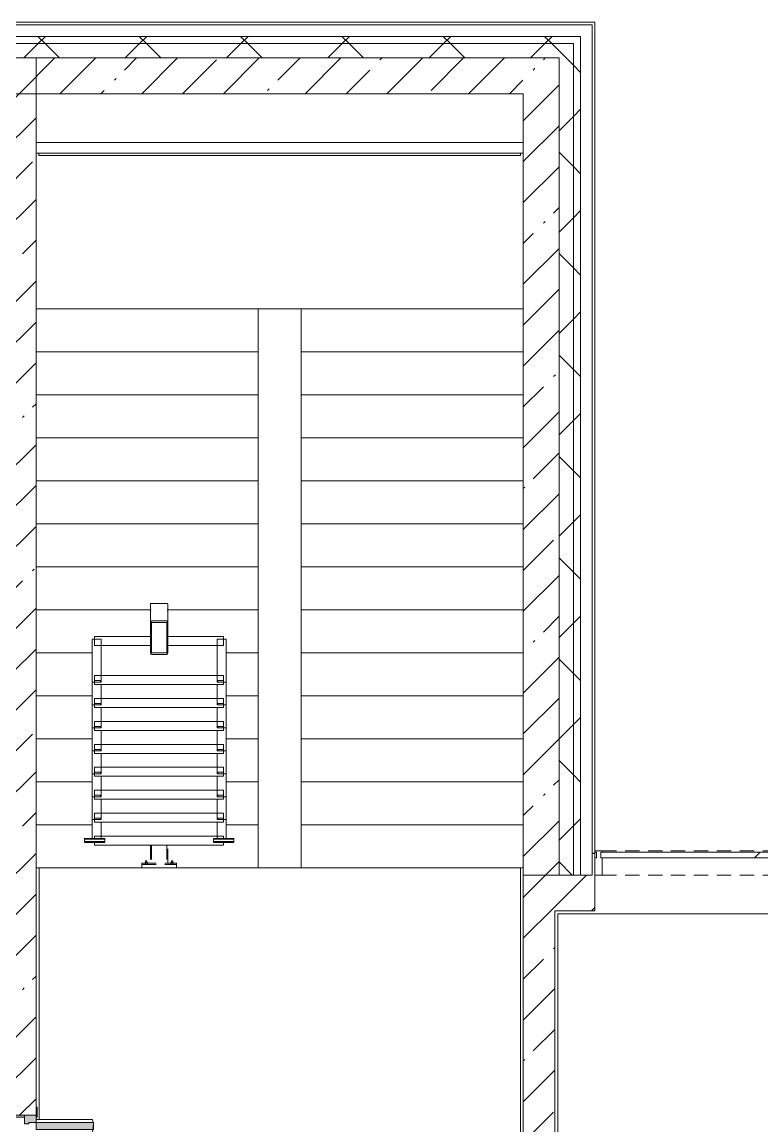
# Model space of a CAD drawing. Header units: millimetres. Extents: x -5507 to 191320, y -8553 to 29000.
# Drawn here: x 151653 to 156815, y 19650 to 27350 of the extents above; entities that cross this region are included whole.
import ezdxf

# ---------------------------------------------------------------- set-up
doc = ezdxf.new("R2010")
doc.units = ezdxf.units.MM
doc.linetypes.add('200_ШТРИХ__ш1_п0_6_', pattern=[160, 100, -60])
for name, color, linetype, lineweight in [('A-DETL-MBND', 7, '200_ШТРИХ__ш1_п0_6_', 9), ('A-GENM-1', 7, 'Continuous', 5), ('A-GLAZ-2', 7, 'Continuous', 5), ('A-GLAZ-CWMG-1', 7, 'Continuous', 5), ('A-WALL', 7, 'Continuous', 9), ('A-WALL-4', 7, 'Continuous', 5), ('I-WALL-2', 7, 'Continuous', 5), ('S-STRS', 7, 'Continuous', 5)]:
    doc.layers.add(name, color=color, linetype=linetype, lineweight=lineweight)
for name, color, linetype, lineweight, true_color in [('A-DOOR-1', 7, 'Continuous', 5, 0xaaaaaa), ('A-DOOR-2', 7, 'Continuous', 5, 0xe2e2e2), ('A-DOOR-FRAM-1', 7, 'Continuous', 5, 0xe2e2e2), ('A-DOOR-FRAM-2', 7, 'Continuous', 5, 0xaaaaaa), ('A-FLOR-2', 7, 'Continuous', 5, 0xaaaaaa)]:
    doc.layers.add(name, color=color, linetype=linetype, lineweight=lineweight, true_color=true_color)
pattern_1 = [(45, (62340, 0), (-353.5534, 353.5534), []), (135, (62340, 0), (-353.5534, -353.5534), [])]
pattern_2 = [(45, (62340, 0), (-285.1231, 285.1231), []), (45, (62625.1, 0), (-285.1231, 285.1231), [504.031, -100.806, 16.764, -84.042])]

# ---------------------------------------------------------------- blocks, each defined once
blk = doc.blocks.new('110_Дверь_СКБ_2Ст - Д-1_л_Лестничная клетка EIS60 2-32359692-3_5_1_птичка')
at = {"layer": 'A-DOOR-2'}
for points in [[(662.5, 125), (662.5, 1025), (612.5, 1025), (612.5, 125)], [(-587.5, 525), (-637.5, 525), (-637.5, 125), (-587.5, 125)], [(712.5, -125), (712.5, 45), (697.5, 45), (697.5, -125)]]:
    blk.add_hatch(color=256, dxfattribs=at).paths.add_polyline_path(points)
h = blk.add_hatch(color=256, dxfattribs=at)
h.paths.add_polyline_path([(712.5, 125), (662.5, 125), (662.5, 75), (652.5, 75), (652.5, 45), (712.5, 45)])
h.paths.add_polyline_path([(-627.5, 45), (-627.5, 75), (-637.5, 75), (-637.5, 125), (-687.5, 125), (-687.5, 45)])
at = {"layer": 'A-DOOR-FRAM-1'}
for points in [[(-672.5, 125), (-672.5, 133), (-742.5, 133), (-742.5, 125)], [(767.5, 125), (767.5, 133), (697.5, 133), (697.5, 125)], [(-672.5, -125), (-672.5, 45), (-687.5, 45), (-687.5, -125)], [(-672.5, -133), (-672.5, -125), (-742.5, -125), (-742.5, -133)], [(767.5, -133), (767.5, -125), (697.5, -125), (697.5, -133)]]:
    blk.add_hatch(color=256, dxfattribs=at).paths.add_polyline_path(points)
at = {"layer": 'A-DOOR-1'}
for p, q in [((662.5, 1025), (612.5, 1025)), ((612.5, 1025), (612.5, 125)), ((662.5, 125), (662.5, 1025)), ((-637.5, 525), (-637.5, 125)), ((-587.5, 525), (-637.5, 525)), ((-587.5, 125), (-587.5, 525)), ((-637.5, 125), (-587.5, 125)), ((612.5, 125), (662.5, 125))]:
    blk.add_line(p, q, dxfattribs=at)
for centre, radius, start, end in [((662.5, 125), 900, 90, 180), ((-637.5, 125), 400, 360, 90)]:
    blk.add_arc(centre, radius, start, end, dxfattribs=at)
at = {"layer": 'A-DOOR-FRAM-2'}
for p, q in [((-672.5, 133), (-742.5, 133)), ((-742.5, 133), (-742.5, 125)), ((-742.5, 125), (-672.5, 125)), ((-637.5, 125), (-687.5, 125)), ((-687.5, 125), (-687.5, 45)), ((-672.5, 125), (-672.5, 133)), ((-637.5, 75), (-637.5, 125)), ((662.5, 125), (662.5, 75)), ((712.5, 125), (662.5, 125)), ((767.5, 133), (697.5, 133)), ((697.5, 133), (697.5, 125)), ((697.5, 125), (767.5, 125)), ((712.5, 45), (712.5, 125)), ((767.5, 125), (767.5, 133)), ((-687.5, 45), (-627.5, 45)), ((-672.5, 45), (-687.5, 45)), ((-687.5, 45), (-687.5, -125)), ((-672.5, -125), (-672.5, 45)), ((-627.5, 75), (-637.5, 75)), ((-627.5, 45), (-627.5, 75)), ((662.5, 75), (652.5, 75)), ((652.5, 75), (652.5, 45)), ((652.5, 45), (712.5, 45)), ((712.5, 45), (697.5, 45)), ((697.5, 45), (697.5, -125)), ((712.5, -125), (712.5, 45)), ((-672.5, -125), (-742.5, -125)), ((-742.5, -125), (-742.5, -133)), ((-742.5, -133), (-672.5, -133)), ((-687.5, -125), (-672.5, -125)), ((-672.5, -133), (-672.5, -125)), ((697.5, -125), (712.5, -125)), ((767.5, -125), (697.5, -125)), ((697.5, -125), (697.5, -133)), ((697.5, -133), (767.5, -133)), ((767.5, -133), (767.5, -125))]:
    blk.add_line(p, q, dxfattribs=at)
blk = doc.blocks.new('PNS_Панель прямоугольная - Нр_Стекло - 40мм-22855911-3_5_1_птичка')
at = {"layer": 'A-GLAZ-2'}
h = blk.add_hatch(dxfattribs=at)
h.set_pattern_fill('FP_130', color=256, style=0, pattern_type=2)
h.set_pattern_definition([(45, (-94620, -21060), (-1414.214, 1414.214), [1000, -3000]), (45, (-95620, -21560), (-1414.214, 1414.214), [3000, -1000]), (45, (-93620, -22060), (-1414.214, 1414.214), [1000, -3000])])
h.paths.add_polyline_path([(760, -40), (770, -40), (770, 0), (-770, 0), (-770, -40), (34.2, -40)])
for p, q in [((-770, 0), (770, 0)), ((760, 0), (-770, 0)), ((-760, -40), (760, -40))]:
    blk.add_line(p, q, dxfattribs=at)
blk = doc.blocks.new('Прямоугольный импост - Импост структурный с накладкой - 170мм-22855901-3_5_1_птичка')
at = {"layer": 'A-DETL-MBND'}
for p, q in [((93360, 21560), (93360, 21570)), ((93360, 21570), (94880, 21570)), ((93360, 21400), (94880, 21400))]:
    blk.add_line(p, q, dxfattribs=at)
blk = doc.blocks.new('Анкер клиновой - Анкер клиновой МКТ В 10-10-16_85-22193208-3_5_1_птичка')
at = {"layer": 'A-DETL-MBND'}
for p, q in [((122191.4, 13788), (122191.4, 13784)), ((122207.4, 13788), (122191.4, 13788)), ((122191.4, 13788), (122207.4, 13788)), ((122194.4, 13798), (122194.4, 13784)), ((122204.4, 13798), (122194.4, 13798)), ((122194.4, 13798), (122204.4, 13798)), ((122204.4, 13784), (122204.4, 13798)), ((122207.4, 13784), (122207.4, 13788))]:
    blk.add_line(p, q, dxfattribs=at)
blk = doc.blocks.new('ОМ_Полоса_Трапеция прямоугольная_Прокат_ГОСТ 103-2006 - ОМ_Полоса_Трапеция прямоугольная_Прокат_ГОСТ 103-2006-21111644-3_5_1_птичка')
at = {"layer": 'A-GENM-1'}
for p, q in [((122699.4, 15046.5), (122699.4, 15056.5)), ((122699.4, 15056.5), (122739.4, 15056.5)), ((122739.4, 15046.5), (122699.4, 15046.5)), ((122739.4, 15056.5), (122739.4, 15046.5))]:
    blk.add_line(p, q, dxfattribs=at)
blk = doc.blocks.new('ОМ_Полоса_Трапеция прямоугольная_Прокат_ГОСТ 103-2006 - ОМ_Полоса_Трапеция прямоугольная_Прокат_ГОСТ 103-2006-V89-3_5_1_птичка')
at = {"layer": 'A-GENM-1'}
for p, q in [((122699.4, 14416.5), (122699.4, 14406.5)), ((122739.4, 14416.5), (122699.4, 14416.5)), ((122699.4, 14406.5), (122739.4, 14406.5)), ((122739.4, 14406.5), (122739.4, 14416.5))]:
    blk.add_line(p, q, dxfattribs=at)
blk = doc.blocks.new('ОМ_Полоса_Трапеция прямоугольная_Прокат_ГОСТ 103-2006 - ОМ_Полоса_Трапеция прямоугольная_Прокат_ГОСТ 103-2006-V90-3_5_1_птичка')
at = {"layer": 'A-GENM-1'}
for p, q in [((122699.4, 14256.5), (122699.4, 14246.5)), ((122739.4, 14256.5), (122699.4, 14256.5)), ((122699.4, 14246.5), (122739.4, 14246.5)), ((122739.4, 14246.5), (122739.4, 14256.5))]:
    blk.add_line(p, q, dxfattribs=at)
blk = doc.blocks.new('ОМ_Полоса_Трапеция прямоугольная_Прокат_ГОСТ 103-2006 - ОМ_Полоса_Трапеция прямоугольная_Прокат_ГОСТ 103-2006-V91-3_5_1_птичка')
at = {"layer": 'A-GENM-1'}
for p, q in [((122699.4, 14096.5), (122699.4, 14086.5)), ((122739.4, 14096.5), (122699.4, 14096.5)), ((122739.4, 14086.5), (122739.4, 14096.5)), ((122699.4, 14086.5), (122739.4, 14086.5))]:
    blk.add_line(p, q, dxfattribs=at)
blk = doc.blocks.new('ОМ_Полоса_Прокат_ГОСТ 103-2006 - ОМ_Полоса_Прокат_ГОСТ 103-2006-22193251-3_5_1_птичка')
at = {"layer": 'A-GENM-1'}
for p, q in [((122809.4, 13929.5), (122669.4, 13929.5)), ((122669.4, 13929.5), (122669.4, 13926.5)), ((122669.4, 13926.5), (122809.4, 13926.5)), ((122809.4, 13926.5), (122809.4, 13929.5))]:
    blk.add_line(p, q, dxfattribs=at)
blk = doc.blocks.new('ОМ_Полоса_Прокат_ГОСТ 103-2006 - ОМ_Полоса_Прокат_ГОСТ 103-2006-22193252-3_5_1_птичка')
at = {"layer": 'A-GENM-1'}
for p, q in [((122669.4, 13954.2), (122669.4, 13950.8)), ((122809.4, 13954.2), (122669.4, 13954.2)), ((122669.4, 13950.8), (122809.4, 13950.8)), ((122669.4, 13933.9), (122669.4, 13950.8)), ((122809.4, 13950.8), (122809.4, 13954.2)), ((122809.4, 13950.8), (122809.4, 13933.9)), ((122809.4, 13933.9), (122669.4, 13933.9))]:
    blk.add_line(p, q, dxfattribs=at)
blk = doc.blocks.new('ОМ_Полоса_Трапеция прямоугольная_Прокат_ГОСТ 103-2006 - ОМ_Полоса_Трапеция прямоугольная_Прокат_ГОСТ 103-2006-21111686-3_5_1_птичка')
at = {"layer": 'A-GENM-1'}
for p, q in [((121839.4, 15056.5), (121879.4, 15056.5)), ((121839.4, 15046.5), (121839.4, 15056.5)), ((121879.4, 15046.5), (121839.4, 15046.5)), ((121879.4, 15056.5), (121879.4, 15046.5))]:
    blk.add_line(p, q, dxfattribs=at)
blk = doc.blocks.new('ОМ_Полоса_Трапеция прямоугольная_Прокат_ГОСТ 103-2006 - ОМ_Полоса_Трапеция прямоугольная_Прокат_ГОСТ 103-2006-V92-3_5_1_птичка')
at = {"layer": 'A-GENM-1'}
for p, q in [((121879.4, 14416.5), (121839.4, 14416.5)), ((121839.4, 14416.5), (121839.4, 14406.5)), ((121839.4, 14406.5), (121879.4, 14406.5)), ((121879.4, 14406.5), (121879.4, 14416.5))]:
    blk.add_line(p, q, dxfattribs=at)
blk = doc.blocks.new('ОМ_Полоса_Трапеция прямоугольная_Прокат_ГОСТ 103-2006 - ОМ_Полоса_Трапеция прямоугольная_Прокат_ГОСТ 103-2006-V93-3_5_1_птичка')
at = {"layer": 'A-GENM-1'}
for p, q in [((121879.4, 14256.5), (121839.4, 14256.5)), ((121839.4, 14256.5), (121839.4, 14246.5)), ((121839.4, 14246.5), (121879.4, 14246.5)), ((121879.4, 14246.5), (121879.4, 14256.5))]:
    blk.add_line(p, q, dxfattribs=at)
blk = doc.blocks.new('ОМ_Полоса_Трапеция прямоугольная_Прокат_ГОСТ 103-2006 - ОМ_Полоса_Трапеция прямоугольная_Прокат_ГОСТ 103-2006-V94-3_5_1_птичка')
at = {"layer": 'A-GENM-1'}
for p, q in [((121879.4, 14096.5), (121839.4, 14096.5)), ((121839.4, 14096.5), (121839.4, 14086.5)), ((121879.4, 14086.5), (121879.4, 14096.5)), ((121839.4, 14086.5), (121879.4, 14086.5))]:
    blk.add_line(p, q, dxfattribs=at)
blk = doc.blocks.new('ОМ_Полоса_Прокат_ГОСТ 103-2006 - ОМ_Полоса_Прокат_ГОСТ 103-2006-22193295-3_5_1_птичка')
at = {"layer": 'A-GENM-1'}
for p, q in [((121909.4, 13929.5), (121769.4, 13929.5)), ((121769.4, 13929.5), (121769.4, 13926.5)), ((121769.4, 13926.5), (121909.4, 13926.5)), ((121909.4, 13926.5), (121909.4, 13929.5))]:
    blk.add_line(p, q, dxfattribs=at)
blk = doc.blocks.new('ОМ_Полоса_Прокат_ГОСТ 103-2006 - ОМ_Полоса_Прокат_ГОСТ 103-2006-22193296-3_5_1_птичка')
at = {"layer": 'A-GENM-1'}
for p, q in [((121909.4, 13954.2), (121769.4, 13954.2)), ((121769.4, 13954.2), (121769.4, 13950.8)), ((121769.4, 13950.8), (121909.4, 13950.8)), ((121769.4, 13933.9), (121769.4, 13950.8)), ((121909.4, 13950.8), (121909.4, 13954.2)), ((121909.4, 13950.8), (121909.4, 13933.9)), ((121909.4, 13933.9), (121769.4, 13933.9))]:
    blk.add_line(p, q, dxfattribs=at)
blk = doc.blocks.new('ОМ_Нижняя опорная пятка1 - ОМ_Нижняя опорная пятка-21111576-3_5_1_птичка')
at = {"layer": 'A-DETL-MBND'}
for p, q in [((-96, -10), (-96, 0)), ((-84, -10), (-84, 0)), ((84, -10), (84, 0)), ((96, -10), (96, 0))]:
    blk.add_line(p, q, dxfattribs=at)
blk = doc.blocks.new('ОМ_Труба_ГОСТ 8639-82 - ОМ_Труба_ГОСТ 8639-82-21111694-3_5_1_птичка')
at = {"layer": 'A-GENM-1'}
for p, q in [((122229.4, 15590.5), (122229.4, 15456.5)), ((122238.4, 15595.1), (122340.4, 15595.1)), ((122349.4, 15456.5), (122349.4, 15590.5)), ((122229.4, 15256.4), (122229.4, 15456.5)), ((122235.4, 15456.5), (122235.4, 15256.4)), ((122238.4, 15474.2), (122340.4, 15474.2)), ((122340.4, 15462.4), (122238.4, 15462.4)), ((122343.4, 15256.4), (122343.4, 15456.5)), ((122349.4, 15456.5), (122349.4, 15256.4)), ((122238.4, 15250.5), (122340.4, 15250.5)), ((122340.4, 15238.8), (122238.4, 15238.8))]:
    blk.add_line(p, q, dxfattribs=at)
at = {"layer": 'A-GENM-1', "flags": 128}
for points in [[(122229.4, 15456.5), (122229.6, 15460), (122230.1, 15463.3), (122231, 15466.3), (122232.1, 15469), (122233.4, 15471.2), (122235, 15472.8), (122236.7, 15473.8), (122238.4, 15474.2)], [(122238.4, 15462.4), (122237.9, 15462.3), (122237.3, 15461.9), (122236.8, 15461.4), (122236.3, 15460.7), (122235.9, 15459.8), (122235.7, 15458.8), (122235.5, 15457.7), (122235.4, 15456.5)], [(122340.4, 15474.2), (122342.2, 15473.8), (122343.9, 15472.8), (122345.4, 15471.2), (122346.8, 15469), (122347.9, 15466.3), (122348.8, 15463.3), (122349.3, 15460), (122349.4, 15456.5)], [(122343.4, 15456.5), (122343.4, 15457.7), (122343.2, 15458.8), (122342.9, 15459.8), (122342.6, 15460.7), (122342.1, 15461.4), (122341.6, 15461.9), (122341, 15462.3), (122340.4, 15462.4)], [(122238.4, 15238.8), (122236.7, 15239.1), (122235, 15240.1), (122233.4, 15241.8), (122232.1, 15243.9), (122231, 15246.6), (122230.1, 15249.7), (122229.6, 15253), (122229.4, 15256.4)], [(122235.4, 15256.4), (122235.5, 15255.3), (122235.7, 15254.2), (122235.9, 15253.2), (122236.3, 15252.3), (122236.8, 15251.5), (122237.3, 15251), (122237.9, 15250.7), (122238.4, 15250.5)], [(122349.4, 15256.4), (122349.3, 15253), (122348.8, 15249.7), (122347.9, 15246.6), (122346.8, 15243.9), (122345.4, 15241.8), (122343.9, 15240.1), (122342.2, 15239.1), (122340.4, 15238.8)], [(122340.4, 15250.5), (122341, 15250.7), (122341.6, 15251), (122342.1, 15251.5), (122342.6, 15252.3), (122342.9, 15253.2), (122343.2, 15254.2), (122343.4, 15255.3), (122343.4, 15256.4)]]:
    blk.add_lwpolyline(points, dxfattribs=at)
at = {"layer": 'A-GENM-1'}
for centre, major_axis, start_param, end_param in [((122238.4, 15590.5), (9, 0), 1.570796, 3.141593), ((122340.4, 15590.5), (9, 0), 0, 1.570796), ((122238.4, 15538.5), (9, 0), 3.141593, 3.665191), ((122340.4, 15538.5), (-9, 0), 2.617994, 3.141593)]:
    blk.add_ellipse(centre, major_axis=major_axis, ratio=0.509802, start_param=start_param, end_param=end_param, dxfattribs=at)
blk = doc.blocks.new('ОМ_Уголок_ГОСТ 8509-93 - ОМ_Уголок_ГОСТ 8509-93-22194532-3_5_1_птичка')
at = {"layer": 'A-GENM-1'}
for p, q in [((0, 45.2), (0, -17.8)), ((390, 45.2), (0, 45.2)), ((900, 45.2), (510, 45.2)), ((900, -17.8), (900, 45.2)), ((0, -17.8), (390, -17.8)), ((510, -17.8), (900, -17.8))]:
    blk.add_line(p, q, dxfattribs=at)
blk = doc.blocks.new('ОМ_Уголок_ГОСТ 8509-93 - ОМ_Уголок_ГОСТ 8509-93-V95-3_5_1_птичка')
at = {"layer": 'A-GENM-1'}
for p, q in [((0, 45.2), (0, -17.8)), ((900, 45.2), (0, 45.2)), ((900, -17.8), (900, 45.2)), ((0, -17.8), (900, -17.8))]:
    blk.add_line(p, q, dxfattribs=at)
blk = doc.blocks.new('ОМ_Уголок_ГОСТ 8509-93 - ОМ_Уголок_ГОСТ 8509-93-22194533-3_5_1_птичка')
at = {"layer": 'A-GENM-1'}
for p, q in [((0, 45.2), (0, -17.8)), ((300, 45.2), (0, 45.2)), ((300, -17.8), (300, 45.2)), ((0, -17.8), (300, -17.8))]:
    blk.add_line(p, q, dxfattribs=at)
blk = doc.blocks.new('ОМ_Уголок_ГОСТ 8509-93 - ОМ_Уголок_ГОСТ 8509-93-V96-3_5_1_птичка')
at = {"layer": 'A-GENM-1'}
for p, q in [((0, 45.2), (0, -17.8)), ((142.2, 45.2), (0, 45.2)), ((0, -17.8), (160, -17.8))]:
    blk.add_line(p, q, dxfattribs=at)
blk = doc.blocks.new('ОМ_Уголок_ГОСТ 8509-93 - ОМ_Уголок_ГОСТ 8509-93-V97-3_5_1_птичка')
at = {"layer": 'A-GENM-1'}
for p, q in [((300, 45.2), (157.8, 45.2)), ((300, -17.8), (300, 45.2)), ((140, -17.8), (300, -17.8))]:
    blk.add_line(p, q, dxfattribs=at)
blk = doc.blocks.new('ОМ_Уголок_ГОСТ 8509-93 - ОМ_Уголок_ГОСТ 8509-93-V98-3_5_1_птичка')
at = {"layer": 'A-GENM-1'}
for p, q in [((0, 45.2), (0, 27.8)), ((900, 45.2), (0, 45.2)), ((0, 7.4), (0, -17.8)), ((900, 27.8), (900, 45.2)), ((900, -17.8), (900, 7.4)), ((0, -17.8), (900, -17.8))]:
    blk.add_line(p, q, dxfattribs=at)
blk = doc.blocks.new('ОМ_Уголок_ГОСТ 8509-93 - ОМ_Уголок_ГОСТ 8509-93-V99-3_5_1_птичка')
at = {"layer": 'A-GENM-1'}
for p, q in [((0, 45.2), (0, -17.8)), ((7.4, 45.2), (0, 45.2)), ((142.2, 45.2), (27.8, 45.2)), ((0, -17.8), (7.4, -17.8)), ((27.8, -17.8), (160, -17.8))]:
    blk.add_line(p, q, dxfattribs=at)
blk = doc.blocks.new('ОМ_Уголок_ГОСТ 8509-93 - ОМ_Уголок_ГОСТ 8509-93-V100-3_5_1_птичка')
at = {"layer": 'A-GENM-1'}
for p, q in [((272.2, 45.2), (157.8, 45.2)), ((300, 45.2), (292.6, 45.2)), ((300, -17.8), (300, 45.2)), ((140, -17.8), (272.2, -17.8)), ((292.6, -17.8), (300, -17.8))]:
    blk.add_line(p, q, dxfattribs=at)
blk = doc.blocks.new('ОМ_Труба_ГОСТ 8639-82 - ОМ_Труба_ГОСТ 8639-82-21111710-3_5_1_птичка')
at = {"layer": 'A-DETL-MBND'}
for p, q in [((122229.4, 13908.7), (122229.4, 13784)), ((122235.4, 13908.7), (122235.4, 13784)), ((122343.4, 13908.7), (122343.4, 13784)), ((122349.4, 13784), (122349.4, 13908.7))]:
    blk.add_line(p, q, dxfattribs=at)
blk = doc.blocks.new('ОМ_Уголок_ГОСТ 8510-86 - ОМ_Уголок_ГОСТ 8510-86-21111720-3_5_1_птичка')
at = {"layer": 'A-DETL-MBND'}
for p, q in [((0, 34), (0, 0)), ((0, 10), (240, 10)), ((0, 0), (240, 0)), ((240, 0), (240, 34))]:
    blk.add_line(p, q, dxfattribs=at)
blk = doc.blocks.new('Прямоугольный импост - Импост структурный с накладкой - 170мм-22854979-3_5_1_птичка')
at = {"layer": 'A-GLAZ-CWMG-1'}
for p, q in [((0, 160), (-50, 160)), ((-50, 160), (-50, 40)), ((0, 40), (0, 160)), ((-50, 40), (-40, 40)), ((-40, 0), (-50, 0)), ((-50, 0), (-50, -10)), ((-40, 40), (-40, 0)), ((-10, 0), (-10, 40)), ((-10, 40), (0, 40)), ((0, 0), (-10, 0)), ((0, -10), (0, 0)), ((-50, -10), (0, -10))]:
    blk.add_line(p, q, dxfattribs=at)
blk = doc.blocks.new('Зашивка приборов отопления39 - Зашивка приборов отопления-33325432-3_5_1_птичка')
at = {"layer": 'A-WALL-4'}
for p, q in [((120704.7, 17931.2), (124104.7, 17931.2)), ((124104.7, 17931.2), (120704.7, 17931.2)), ((120704.7, 17856.2), (124104.7, 17856.2))]:
    blk.add_line(p, q, dxfattribs=at)

msp = doc.modelspace()

# ---------------------------------------------------------------- hatches: boundary and pattern name
at = {"layer": 'A-WALL-4'}
h = msp.add_hatch(dxfattribs=at)
h.set_pattern_fill('FP_66', color=256, style=0, pattern_type=2)
h.set_pattern_definition(pattern_1)
h.paths.add_polyline_path([(155550, 27200), (155550, 27250), (142690, 27250), (142690, 27200), (155500, 27200)])
h.paths.add_polyline_path([(135250, 27200), (136590, 27200), (136590, 27250), (135250, 27250)])
h.paths.add_polyline_path([(132257.4, 27200), (133150, 27200), (133150, 27250), (131950, 27250), (131950, 27200)])
h.paths.add_polyline_path([(138690, 27200), (139590, 27200), (139590, 27250), (138690, 27250)])
h.paths.add_polyline_path([(126664.3, 27200), (129450, 27200), (129450, 27250), (125200, 27250), (125200, 27200)])
h.paths.add_polyline_path([(116410.2, 27200), (117100, 27200), (117100, 27250), (115600, 27250), (115600, 27200)])
h.paths.add_polyline_path([(120200, 27200), (121300, 27200), (121300, 27250), (120200, 27250)])
h.paths.add_polyline_path([(123867.7, 27200), (124300, 27200), (124300, 27250), (122200, 27250), (122200, 27200), (122935.5, 27200)])
h.paths.add_polyline_path([(104400, 27200), (106900, 27200), (106900, 27250), (104400, 27250)])
h.paths.add_polyline_path([(112681.5, 27200), (113100, 27200), (113100, 27250), (112000.3, 27250), (112000.3, 27200)])
h.paths.add_polyline_path([(110000, 27200), (111100.3, 27200), (111100.3, 27250), (110000, 27250)])
h = msp.add_hatch(dxfattribs=at)
h.set_pattern_fill('FP_66', color=256, style=0, pattern_type=2)
h.set_pattern_definition(pattern_1)
h.paths.add_polyline_path([(155400, 27100), (155500, 27100), (155500, 27200), (142690, 27200), (142690, 27100), (154629.8, 27100)])
h.paths.add_polyline_path([(136590, 27100), (136590, 27200), (135250, 27200), (135250, 27100), (135986.1, 27100)])
h.paths.add_polyline_path([(138690, 27100), (139590, 27100), (139590, 27200), (138690, 27200)])
h.paths.add_polyline_path([(133150, 27100), (133150, 27200), (131950, 27200), (131950, 27100), (132257.4, 27100)])
h.paths.add_polyline_path([(129450, 27100), (129450, 27200), (125200, 27200), (125200, 27100), (128528.7, 27100)])
h.paths.add_polyline_path([(123867.7, 27100), (124300, 27100), (124300, 27200), (122200, 27200), (122200, 27100), (122935.5, 27100)])
h.paths.add_polyline_path([(121300, 27100), (121300, 27200), (120200, 27200), (120200, 27100), (121071.2, 27100)])
h.paths.add_polyline_path([(115600, 27100), (117100, 27100), (117100, 27200), (115600, 27200)])
h.paths.add_polyline_path([(106900, 27100), (106900, 27200), (104500, 27200), (104500, 27100), (106156.2, 27100)])
h.paths.add_polyline_path([(110000, 27100), (111100.3, 27100), (111100.3, 27200), (110000, 27200)])
h.paths.add_polyline_path([(112000.3, 27100), (113100, 27100), (113100, 27200), (112000.3, 27200)])
h = msp.add_hatch(dxfattribs=at)
h.set_pattern_fill('FP_66', color=256, style=0, pattern_type=2)
h.set_pattern_definition(pattern_1)
h.paths.add_polyline_path([(155550, 21400), (155550, 27200), (155500, 27200), (155500, 21400)])
h = msp.add_hatch(dxfattribs=at)
h.set_pattern_fill('FP_66', color=256, style=0, pattern_type=2)
h.set_pattern_definition(pattern_1)
h.paths.add_polyline_path([(155500, 21400), (155500, 27100), (155400, 27100), (155400, 21400)])
h = msp.add_hatch(dxfattribs=at)
h.set_pattern_fill('FP_66', color=256, style=0, pattern_type=2)
h.set_pattern_definition(pattern_1)
h.paths.add_polyline_path([(187570, 21400), (187570, 21550), (182490.2, 21550), (182490.2, 21400), (187420, 21400)])
h.paths.add_polyline_path([(180731, 21400), (181590.2, 21400), (181590.2, 21550), (180240.4, 21550), (180240.4, 21400)])
h.paths.add_polyline_path([(169190.4, 21400), (169190.4, 21550), (167890.2, 21550), (167890.2, 21400), (168612.6, 21400)])
h.paths.add_polyline_path([(170090.4, 21400), (171390.4, 21400), (171390.4, 21550), (170090.4, 21550)])
h.paths.add_polyline_path([(172290.4, 21400), (173590, 21400), (173590, 21550), (172290.4, 21550)])
h.paths.add_polyline_path([(166990.2, 21400), (166990.2, 21550), (165790, 21550), (165790, 21400), (165816, 21400)])
h.paths.add_polyline_path([(155650, 21400), (155650, 21550), (155630, 21550), (155630, 21400)])
h.paths.add_polyline_path([(178866.6, 21400), (179340.4, 21400), (179340.4, 21550), (178470.4, 21550), (178470.4, 21400)])
h.paths.add_polyline_path([(177002.3, 21400), (177040.4, 21400), (177040.4, 21550), (175890, 21550), (175890, 21400)])
h.paths.add_polyline_path([(163019.5, 21400), (163490, 21400), (163490, 21550), (158950, 21550), (158950, 21400), (162920, 21400)])
at = {"layer": 'I-WALL-2'}
h = msp.add_hatch(dxfattribs=at)
h.set_pattern_fill('FP_62', color=256, style=0, pattern_type=2)
h.set_pattern_definition(pattern_2)
h.paths.add_polyline_path([(155150, 26850), (155150, 27100), (151475, 27100), (151475, 26850), (154629.8, 26850)])
h = msp.add_hatch(dxfattribs=at)
h.set_pattern_fill('FP_62', color=256, style=0, pattern_type=2)
h.set_pattern_definition(pattern_2)
h.paths.add_polyline_path([(151500, 17270), (151750, 17270), (151750, 18325), (151500, 18325), (151500, 18163.7)])
h.paths.add_polyline_path([(151500, 19725), (151750, 19725), (151750, 27100), (151500, 27100), (151500, 19750)])
h = msp.add_hatch(dxfattribs=at)
h.set_pattern_fill('FP_62', color=256, style=0, pattern_type=2)
h.set_pattern_definition(pattern_2)
h.paths.add_polyline_path([(155150, 21400), (155400, 21400), (155400, 27100), (155150, 27100), (155150, 21634.5)])
h = msp.add_hatch(dxfattribs=at)
h.set_pattern_fill('FP_62', color=256, style=0, pattern_type=2)
h.set_pattern_definition(pattern_2)
h.paths.add_polyline_path([(155370, 17270), (155370, 21400), (155150, 21400), (155150, 17270)])
h = msp.add_hatch(dxfattribs=at)
h.set_pattern_fill('FP_62', color=256, style=0, pattern_type=2)
h.set_pattern_definition(pattern_2)
h.paths.add_polyline_path([(162087.3, 21150), (162920, 21150), (162920, 21400), (158950, 21400), (158950, 21150), (160222.9, 21150)])
h.paths.add_polyline_path([(155370, 21150), (155650, 21150), (155650, 21400), (155370, 21400)])

# ---------------------------------------------------------------- linework, layer by layer
at = {"layer": 'A-FLOR-2'}
for p, q in [((151770, 26435), (151770, 26420)), ((151770, 26420), (155130, 26420)), ((155130, 26420), (155130, 26435)), ((155150, 21450), (151750, 21450)), ((151771, 21450), (151771, 19694.6)), ((155130, 17870), (155130, 21450)), ((155390, 21130), (155390, 13628)), ((157220, 21130), (155390, 21130)), ((152144.8, 19694.6), (151750.4, 19694.6)), ((151750.4, 19694.6), (151750.4, 19675))]:
    msp.add_line(p, q, dxfattribs=at)
msp.add_arc((151750.4, 19673.4), 395, 0.22926, 3.07201, dxfattribs=at)
at = {"layer": 'A-WALL'}
for p, q in [((155630, 27330), (142690, 27330)), ((155630, 21400), (155630, 27330)), ((155550, 27250), (142690, 27250)), ((155500, 27200), (142690, 27200)), ((155500, 21400), (155500, 27200)), ((155550, 21400), (155550, 27250)), ((155400, 21400), (155400, 27100)), ((155650, 21553), (155630, 21553)), ((155650, 21550), (155630, 21550)), ((155400, 21400), (155630, 21400))]:
    msp.add_line(p, q, dxfattribs=at)
at = {"layer": 'A-WALL-4'}
for p, q in [((155650, 27350), (138690, 27350)), ((155650, 21400), (155650, 27350)), ((155150, 27100), (111100, 27100))]:
    msp.add_line(p, q, dxfattribs=at)
at = {"layer": 'I-WALL-2'}
for p, q in [((155150, 27100), (151475, 27100)), ((151750, 19780), (151750, 27100)), ((155400, 27100), (155150, 27100)), ((151475, 26850), (155150, 26850)), ((155150, 26850), (155150, 17850)), ((155400, 21400), (155150, 21400)), ((155650, 21150), (155650, 21400)), ((155370, 21150), (155650, 21150)), ((155370, 13628), (155370, 21150))]:
    msp.add_line(p, q, dxfattribs=at)
at = {"layer": 'S-STRS'}
for p, q in [((151750, 25350), (153300, 25350)), ((151750, 25350), (153300, 25350)), ((153300, 25350), (153600, 25350)), ((153300, 25050), (153300, 25350)), ((155150, 25350), (153600, 25350)), ((153600, 25350), (153600, 25050)), ((155150, 25350), (153600, 25350)), ((151750, 25050), (153300, 25050)), ((151750, 25050), (153300, 25050)), ((153300, 24750), (153300, 25050)), ((153600, 25050), (153600, 24750)), ((155150, 25050), (153600, 25050)), ((155150, 25050), (153600, 25050)), ((151750, 24750), (153300, 24750)), ((151750, 24750), (153300, 24750)), ((153300, 24450), (153300, 24750)), ((153600, 24750), (153600, 24450)), ((155150, 24750), (153600, 24750)), ((155150, 24750), (153600, 24750)), ((151750, 24450), (153300, 24450)), ((151750, 24450), (153300, 24450)), ((153300, 24150), (153300, 24450)), ((153600, 24450), (153600, 24150)), ((155150, 24450), (153600, 24450)), ((155150, 24450), (153600, 24450)), ((151750, 24150), (153300, 24150)), ((151750, 24150), (153300, 24150)), ((153300, 23850), (153300, 24150)), ((153600, 24150), (153600, 23850)), ((155150, 24150), (153600, 24150)), ((155150, 24150), (153600, 24150)), ((151750, 23850), (153300, 23850)), ((151750, 23850), (153300, 23850)), ((153300, 23550), (153300, 23850)), ((153600, 23850), (153600, 23550)), ((155150, 23850), (153600, 23850)), ((155150, 23850), (153600, 23850)), ((151750, 23550), (153300, 23550)), ((151750, 23550), (153300, 23550)), ((153300, 23250), (153300, 23550)), ((153600, 23550), (153600, 23250)), ((155150, 23550), (153600, 23550)), ((155150, 23550), (153600, 23550)), ((151750, 23250), (152552.3, 23250)), ((151750, 23250), (152552.3, 23250)), ((152666, 23250), (153300, 23250)), ((152666, 23250), (153300, 23250)), ((153300, 22950), (153300, 23250)), ((153600, 23250), (153600, 22950)), ((155150, 23250), (153600, 23250)), ((155150, 23250), (153600, 23250)), ((151750, 22950), (152141.3, 22950)), ((151750, 22950), (152141.3, 22950)), ((153076.9, 22950), (153300, 22950)), ((153076.9, 22950), (153300, 22950)), ((153300, 22650), (153300, 22950)), ((153600, 22950), (153600, 22650)), ((155150, 22950), (153600, 22950)), ((155150, 22950), (153600, 22950)), ((151750, 22650), (152141.3, 22650)), ((151750, 22650), (152141.3, 22650)), ((153076.9, 22650), (153300, 22650)), ((153076.9, 22650), (153300, 22650)), ((153300, 22350), (153300, 22650)), ((153600, 22650), (153600, 22350)), ((155150, 22650), (153600, 22650)), ((155150, 22650), (153600, 22650)), ((151750, 22350), (152141.3, 22350)), ((151750, 22350), (152141.3, 22350)), ((153076.9, 22350), (153300, 22350)), ((153076.9, 22350), (153300, 22350)), ((153300, 22050), (153300, 22350)), ((153600, 22350), (153600, 22050)), ((155150, 22350), (153600, 22350)), ((155150, 22350), (153600, 22350)), ((151750, 22050), (152141.3, 22050)), ((151750, 22050), (152141.3, 22050)), ((153076.9, 22050), (153300, 22050)), ((153076.9, 22050), (153300, 22050)), ((153300, 21750), (153300, 22050)), ((153600, 22050), (153600, 21750)), ((155150, 22050), (153600, 22050)), ((155150, 22050), (153600, 22050)), ((151750, 21750), (152141.3, 21750)), ((151750, 21750), (152141.3, 21750)), ((153076.9, 21750), (153300, 21750)), ((153076.9, 21750), (153300, 21750)), ((153300, 21450), (153300, 21750)), ((153600, 21750), (153600, 21450)), ((155150, 21750), (153600, 21750)), ((155150, 21750), (153600, 21750)), ((155150, 21450), (153600, 21450))]:
    msp.add_line(p, q, dxfattribs=at)

# ---------------------------------------------------------------- block references
at = {"layer": 'A-DETL-MBND'}
for name, p in [('ОМ_Труба_ГОСТ 8639-82 - ОМ_Труба_ГОСТ 8639-82-21111710-3_5_1_птичка', (30319.7, 7700)), ('Прямоугольный импост - Импост структурный с накладкой - 170мм-22855901-3_5_1_птичка', (62340, 0)), ('Анкер клиновой - Анкер клиновой МКТ В 10-10-16_85-22193208-3_5_1_птичка', (30319.7, 7700)), ('ОМ_Нижняя опорная пятка1 - ОМ_Нижняя опорная пятка-21111576-3_5_1_птичка', (152609.1, 21484)), ('Анкер клиновой - Анкер клиновой МКТ В 10-10-16_85-22193208-3_5_1_птичка', (30499.7, 7700))]:
    msp.add_blockref(name, p, dxfattribs=at)
at = {"layer": 'A-DETL-MBND', "extrusion": (0, 0, -1), "rotation": 180}
msp.add_blockref('ОМ_Уголок_ГОСТ 8510-86 - ОМ_Уголок_ГОСТ 8510-86-21111720-3_5_1_птичка', (-152489.1, 21484), dxfattribs=at)
at = {"layer": 'A-DOOR-1', "rotation": 269.9999999999998}
msp.add_blockref('110_Дверь_СКБ_2Ст - Д-1_л_Лестничная клетка EIS60 2-32359692-3_5_1_птичка', (151625, 19037.5), dxfattribs=at)
at = {"layer": 'A-GENM-1'}
for name, p in [('ОМ_Труба_ГОСТ 8639-82 - ОМ_Труба_ГОСТ 8639-82-21111694-3_5_1_птичка', (30319.7, 7700)), ('ОМ_Полоса_Трапеция прямоугольная_Прокат_ГОСТ 103-2006 - ОМ_Полоса_Трапеция прямоугольная_Прокат_ГОСТ 103-2006-21111686-3_5_1_птичка', (30319.7, 7700)), ('ОМ_Полоса_Трапеция прямоугольная_Прокат_ГОСТ 103-2006 - ОМ_Полоса_Трапеция прямоугольная_Прокат_ГОСТ 103-2006-21111644-3_5_1_птичка', (30319.7, 7700)), ('ОМ_Полоса_Трапеция прямоугольная_Прокат_ГОСТ 103-2006 - ОМ_Полоса_Трапеция прямоугольная_Прокат_ГОСТ 103-2006-21111686-3_5_1_птичка', (30319.7, 7540)), ('ОМ_Полоса_Трапеция прямоугольная_Прокат_ГОСТ 103-2006 - ОМ_Полоса_Трапеция прямоугольная_Прокат_ГОСТ 103-2006-21111644-3_5_1_птичка', (30319.7, 7540)), ('ОМ_Полоса_Трапеция прямоугольная_Прокат_ГОСТ 103-2006 - ОМ_Полоса_Трапеция прямоугольная_Прокат_ГОСТ 103-2006-21111686-3_5_1_птичка', (30319.7, 7380)), ('ОМ_Полоса_Трапеция прямоугольная_Прокат_ГОСТ 103-2006 - ОМ_Полоса_Трапеция прямоугольная_Прокат_ГОСТ 103-2006-21111644-3_5_1_птичка', (30319.7, 7380)), ('ОМ_Полоса_Трапеция прямоугольная_Прокат_ГОСТ 103-2006 - ОМ_Полоса_Трапеция прямоугольная_Прокат_ГОСТ 103-2006-21111686-3_5_1_птичка', (30319.7, 7220)), ('ОМ_Полоса_Трапеция прямоугольная_Прокат_ГОСТ 103-2006 - ОМ_Полоса_Трапеция прямоугольная_Прокат_ГОСТ 103-2006-21111644-3_5_1_птичка', (30319.7, 7220)), ('ОМ_Полоса_Трапеция прямоугольная_Прокат_ГОСТ 103-2006 - ОМ_Полоса_Трапеция прямоугольная_Прокат_ГОСТ 103-2006-V92-3_5_1_птичка', (30319.7, 7700)), ('ОМ_Полоса_Трапеция прямоугольная_Прокат_ГОСТ 103-2006 - ОМ_Полоса_Трапеция прямоугольная_Прокат_ГОСТ 103-2006-V89-3_5_1_птичка', (30319.7, 7700)), ('ОМ_Полоса_Трапеция прямоугольная_Прокат_ГОСТ 103-2006 - ОМ_Полоса_Трапеция прямоугольная_Прокат_ГОСТ 103-2006-V93-3_5_1_птичка', (30319.7, 7700)), ('ОМ_Полоса_Трапеция прямоугольная_Прокат_ГОСТ 103-2006 - ОМ_Полоса_Трапеция прямоугольная_Прокат_ГОСТ 103-2006-V90-3_5_1_птичка', (30319.7, 7700)), ('ОМ_Полоса_Трапеция прямоугольная_Прокат_ГОСТ 103-2006 - ОМ_Полоса_Трапеция прямоугольная_Прокат_ГОСТ 103-2006-V94-3_5_1_птичка', (30319.7, 7700)), ('ОМ_Полоса_Трапеция прямоугольная_Прокат_ГОСТ 103-2006 - ОМ_Полоса_Трапеция прямоугольная_Прокат_ГОСТ 103-2006-V91-3_5_1_птичка', (30319.7, 7700)), ('ОМ_Полоса_Прокат_ГОСТ 103-2006 - ОМ_Полоса_Прокат_ГОСТ 103-2006-22193296-3_5_1_птичка', (30319.7, 7700)), ('ОМ_Полоса_Прокат_ГОСТ 103-2006 - ОМ_Полоса_Прокат_ГОСТ 103-2006-22193252-3_5_1_птичка', (30319.7, 7700)), ('ОМ_Полоса_Прокат_ГОСТ 103-2006 - ОМ_Полоса_Прокат_ГОСТ 103-2006-22193295-3_5_1_птичка', (30319.7, 7700)), ('ОМ_Полоса_Прокат_ГОСТ 103-2006 - ОМ_Полоса_Прокат_ГОСТ 103-2006-22193251-3_5_1_птичка', (30319.7, 7700))]:
    msp.add_blockref(name, p, dxfattribs=at)
at = {"layer": 'A-GENM-1', "extrusion": (0, 0, -1)}
for name, p, rotation in [('ОМ_Уголок_ГОСТ 8509-93 - ОМ_Уголок_ГОСТ 8509-93-22194533-3_5_1_птичка', (-152159.1, 22746.5), 90.00000000000064), ('ОМ_Уголок_ГОСТ 8509-93 - ОМ_Уголок_ГОСТ 8509-93-22194532-3_5_1_птичка', (-152159.1, 23046.5), 180), ('ОМ_Уголок_ГОСТ 8509-93 - ОМ_Уголок_ГОСТ 8509-93-22194533-3_5_1_птичка', (-153059.1, 23046.5), 270.0000000000008), ('ОМ_Уголок_ГОСТ 8509-93 - ОМ_Уголок_ГОСТ 8509-93-V96-3_5_1_птичка', (-152159.1, 22586.5), 90.00000000000064), ('ОМ_Уголок_ГОСТ 8509-93 - ОМ_Уголок_ГОСТ 8509-93-V97-3_5_1_птичка', (-153059.1, 22886.5), 270.0000000000008), ('ОМ_Уголок_ГОСТ 8509-93 - ОМ_Уголок_ГОСТ 8509-93-V96-3_5_1_птичка', (-152159.1, 22426.5), 90.00000000000064), ('ОМ_Уголок_ГОСТ 8509-93 - ОМ_Уголок_ГОСТ 8509-93-V97-3_5_1_птичка', (-153059.1, 22726.5), 270.0000000000008), ('ОМ_Уголок_ГОСТ 8509-93 - ОМ_Уголок_ГОСТ 8509-93-V96-3_5_1_птичка', (-152159.1, 22266.5), 90.00000000000064), ('ОМ_Уголок_ГОСТ 8509-93 - ОМ_Уголок_ГОСТ 8509-93-V97-3_5_1_птичка', (-153059.1, 22566.5), 270.0000000000008), ('ОМ_Уголок_ГОСТ 8509-93 - ОМ_Уголок_ГОСТ 8509-93-V96-3_5_1_птичка', (-152159.1, 22106.5), 90.00000000000064), ('ОМ_Уголок_ГОСТ 8509-93 - ОМ_Уголок_ГОСТ 8509-93-V97-3_5_1_птичка', (-153059.1, 22406.5), 270.0000000000008), ('ОМ_Уголок_ГОСТ 8509-93 - ОМ_Уголок_ГОСТ 8509-93-V96-3_5_1_птичка', (-152159.1, 21946.5), 90.00000000000064), ('ОМ_Уголок_ГОСТ 8509-93 - ОМ_Уголок_ГОСТ 8509-93-V97-3_5_1_птичка', (-153059.1, 22246.5), 270.0000000000008), ('ОМ_Уголок_ГОСТ 8509-93 - ОМ_Уголок_ГОСТ 8509-93-V96-3_5_1_птичка', (-152159.1, 21786.5), 90.00000000000064), ('ОМ_Уголок_ГОСТ 8509-93 - ОМ_Уголок_ГОСТ 8509-93-V97-3_5_1_птичка', (-153059.1, 22086.5), 270.0000000000008), ('ОМ_Уголок_ГОСТ 8509-93 - ОМ_Уголок_ГОСТ 8509-93-V99-3_5_1_птичка', (-152159.1, 21626.5), 90.00000000000064), ('ОМ_Уголок_ГОСТ 8509-93 - ОМ_Уголок_ГОСТ 8509-93-V100-3_5_1_птичка', (-153059.1, 21926.5), 270.0000000000008)]:
    msp.add_blockref(name, p, dxfattribs=dict(at, rotation=rotation))
for name, p in [('ОМ_Уголок_ГОСТ 8509-93 - ОМ_Уголок_ГОСТ 8509-93-V95-3_5_1_птичка', (-153059.1, 22746.5)), ('ОМ_Уголок_ГОСТ 8509-93 - ОМ_Уголок_ГОСТ 8509-93-V95-3_5_1_птичка', (-153059.1, 22586.5)), ('ОМ_Уголок_ГОСТ 8509-93 - ОМ_Уголок_ГОСТ 8509-93-V95-3_5_1_птичка', (-153059.1, 22426.5)), ('ОМ_Уголок_ГОСТ 8509-93 - ОМ_Уголок_ГОСТ 8509-93-V95-3_5_1_птичка', (-153059.1, 22266.5)), ('ОМ_Уголок_ГОСТ 8509-93 - ОМ_Уголок_ГОСТ 8509-93-V95-3_5_1_птичка', (-153059.1, 22106.5)), ('ОМ_Уголок_ГОСТ 8509-93 - ОМ_Уголок_ГОСТ 8509-93-V95-3_5_1_птичка', (-153059.1, 21946.5)), ('ОМ_Уголок_ГОСТ 8509-93 - ОМ_Уголок_ГОСТ 8509-93-V95-3_5_1_птичка', (-153059.1, 21786.5)), ('ОМ_Уголок_ГОСТ 8509-93 - ОМ_Уголок_ГОСТ 8509-93-V98-3_5_1_птичка', (-153059.1, 21626.5))]:
    msp.add_blockref(name, p, dxfattribs=at)
at = {"layer": 'A-GLAZ-2'}
msp.add_blockref('PNS_Панель прямоугольная - Нр_Стекло - 40мм-22855911-3_5_1_птичка', (156460, 21560), dxfattribs=at)
at = {"layer": 'A-GLAZ-CWMG-1', "rotation": 180}
msp.add_blockref('Прямоугольный импост - Импост структурный с накладкой - 170мм-22854979-3_5_1_птичка', (155650, 21560), dxfattribs=at)
at = {"layer": 'A-WALL-4'}
msp.add_blockref('Зашивка приборов отопления39 - Зашивка приборов отопления-33325432-3_5_1_птичка', (31045.3, 8578.8), dxfattribs=at)

doc.saveas('drawing.dxf')
